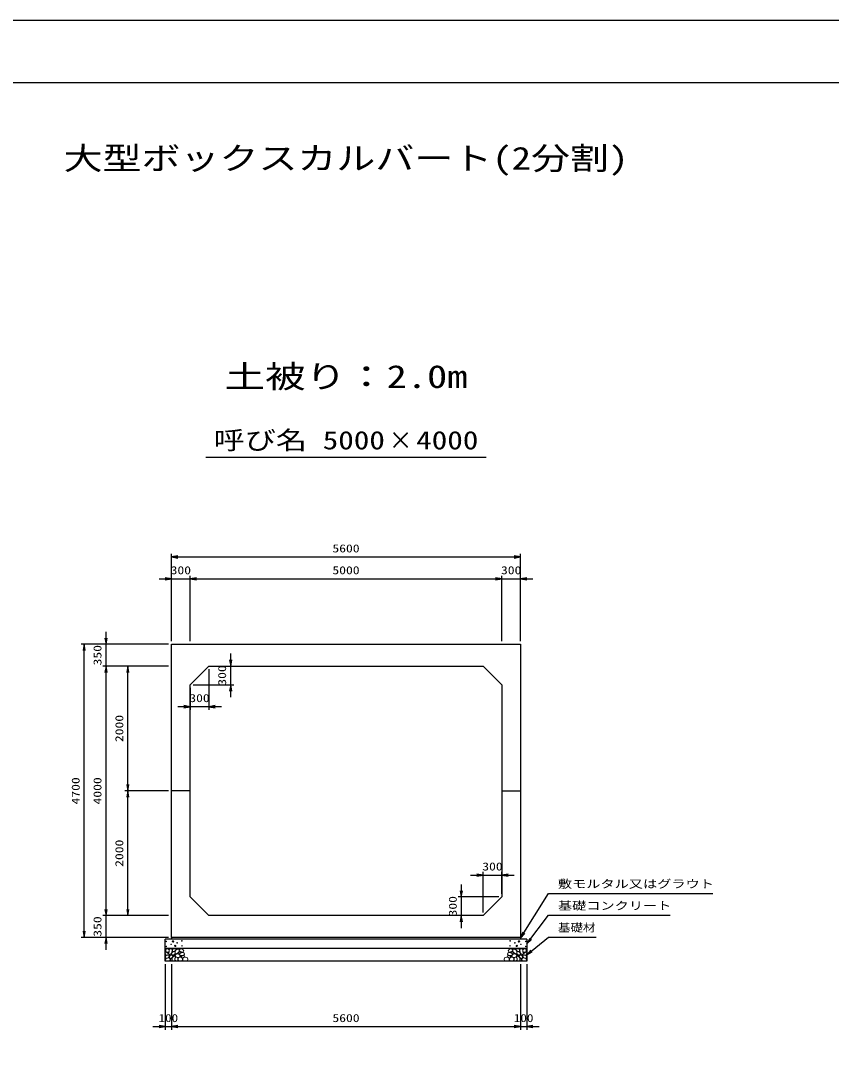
# Model space of a CAD drawing. Units: millimetres at full size. Extents: x 0 to 42050, y 0 to 29700.
# Drawn here: x 15804 to 28812, y 13173 to 29700 of the extents above; entities that cross this region are included whole.
import ezdxf
from ezdxf.enums import TextEntityAlignment as Align

# ---------------------------------------------------------------- set-up
doc = ezdxf.new("R2010")
doc.units = ezdxf.units.MM
for name, color, linetype, lineweight in [('D-DCR-HCHn', 4, 'Continuous', 9), ('D-STR-DIM', 7, 'Continuous', 25), ('D-STR-STRn', 1, 'Continuous', 25), ('D-STR-TXT', 7, 'Continuous', 25), ('D-TTL', 2, 'Continuous', 25), ('D-TTL-TXT', 7, 'Continuous', 25)]:
    doc.layers.add(name, color=color, linetype=linetype, lineweight=lineweight)
doc.styles.add('ＭＳ ゴシック', font='')
doc.styles.get('ＭＳ ゴシック').set_extended_font_data('MS Gothic')

# ---------------------------------------------------------------- blocks, each defined once
blk = doc.blocks.new('open_arrow')
at = {"color": 0, "linetype": 'Continuous', "lineweight": -2}
blk.add_lwpolyline([(7.5, 1.25), (0, 0), (7.5, -1.25)], dxfattribs=at)

msp = doc.modelspace()

# ---------------------------------------------------------------- linework, layer by layer
at = {"layer": 'D-DCR-HCHn'}
for points in [[(18132.281, 14753.808), (18125.346, 14733.005), (18134.592, 14719.136), (18157.707, 14716.824), (18173.488, 14723.599), (18166.952, 14739.939), (18171.575, 14749.185), (18162.33, 14758.431), (18148.461, 14763.053)], [(18176.155, 14677.009), (18193.277, 14702.692), (18191.137, 14709.112), (18167.594, 14715.533), (18146.192, 14713.393), (18131.21, 14700.551), (18129.07, 14685.57), (18131.21, 14670.588), (18148.332, 14666.308)], [(18176.198, 14811.594), (18155.395, 14816.217), (18136.904, 14806.971), (18134.592, 14786.168), (18139.215, 14769.988), (18162.33, 14763.053), (18178.51, 14763.053), (18185.444, 14774.611), (18185.444, 14800.037)], [(18194.69, 14813.906), (18187.756, 14793.102), (18190.067, 14769.988), (18173.887, 14744.562), (18194.69, 14733.005), (18217.805, 14744.562), (18231.673, 14763.053), (18236.296, 14793.102), (18231.673, 14809.283), (18217.805, 14816.217)], [(18199.313, 14733.005), (18187.756, 14723.759), (18192.379, 14716.824), (18208.559, 14716.824), (18215.493, 14719.136), (18220.116, 14728.382), (18213.182, 14735.316)], [(18236.082, 14677.009), (18246.783, 14702.692), (18238.222, 14713.393), (18212.539, 14713.393), (18201.838, 14709.112), (18191.137, 14694.131), (18191.137, 14681.289), (18201.838, 14664.167), (18214.679, 14662.027)], [(18233.985, 14758.431), (18222.427, 14730.693), (18231.673, 14719.136), (18259.411, 14719.136), (18270.968, 14723.759), (18282.525, 14739.939), (18282.525, 14753.808), (18270.968, 14772.299), (18257.099, 14774.611)], [(18268.185, 14700.551), (18278.886, 14709.112), (18274.606, 14715.533), (18259.624, 14715.533), (18253.204, 14713.393), (18248.923, 14704.832), (18255.344, 14698.411)], [(18338.203, 14679.532), (18302.829, 14686.129), (18287.782, 14698.266), (18283.03, 14717.263), (18297.713, 14731.629), (18326.323, 14739.69), (18347.97, 14726.761), (18361.961, 14709.347), (18358.002, 14691.67)], [(18298.447, 14736.214), (18285.689, 14740.569), (18284.425, 14768.678), (18297.512, 14797.359), (18314.448, 14813.536), (18346.403, 14807.032), (18349.133, 14771.913), (18338.816, 14759.876), (18310.739, 14744.301)], [(18329.798, 14745.711), (18331.454, 14739.566), (18337.011, 14735.193), (18349.19, 14733.302), (18360.305, 14739.802), (18370.592, 14749.138), (18379.858, 14757.333), (18379.635, 14763.462), (18373.736, 14768.875), (18359.203, 14770.356), (18346.47, 14764.383), (18337.011, 14755.165), (18332.281, 14750.556)], [(18357.012, 14779.601), (18350.964, 14785.086), (18349.897, 14790.792), (18353.414, 14803.305), (18363.71, 14817.61), (18386.004, 14816.105), (18407.571, 14805.811), (18422.195, 14785.597), (18420.021, 14772.456), (18413.02, 14765.716), (18401.769, 14763.215), (18385.511, 14767.483), (18364.289, 14774.481)], [(18418.372, 14711.832), (18423.688, 14716.874), (18430.476, 14725.68), (18432.145, 14733.275), (18428.144, 14747.685), (18414.088, 14758.67), (18393.907, 14757.89), (18366.698, 14743.001), (18357.086, 14730.757), (18360.152, 14716.784), (18369.778, 14710.04), (18378.599, 14709.145), (18392.363, 14709.524), (18405.808, 14711.002)], [(23631.628, 14711.832), (23626.312, 14716.874), (23619.524, 14725.68), (23617.855, 14733.275), (23621.856, 14747.685), (23635.912, 14758.67), (23656.093, 14757.89), (23683.302, 14743.001), (23692.914, 14730.757), (23689.848, 14716.784), (23680.222, 14710.04), (23671.401, 14709.145), (23657.637, 14709.524), (23644.192, 14711.002)], [(23692.988, 14779.601), (23699.036, 14785.086), (23700.103, 14790.792), (23696.586, 14803.305), (23686.29, 14817.61), (23663.996, 14816.105), (23642.429, 14805.811), (23627.805, 14785.597), (23629.979, 14772.456), (23636.98, 14765.716), (23648.231, 14763.215), (23664.489, 14767.483), (23685.711, 14774.481)], [(23720.202, 14745.711), (23718.546, 14739.566), (23712.989, 14735.193), (23700.81, 14733.302), (23689.695, 14739.802), (23679.408, 14749.138), (23670.142, 14757.333), (23670.365, 14763.462), (23676.264, 14768.875), (23690.797, 14770.356), (23703.53, 14764.383), (23712.989, 14755.165), (23717.719, 14750.556)], [(23711.797, 14679.532), (23747.171, 14686.129), (23762.218, 14698.266), (23766.97, 14717.263), (23752.287, 14731.629), (23723.677, 14739.69), (23702.03, 14726.761), (23688.039, 14709.347), (23691.998, 14691.67)], [(23751.553, 14736.214), (23764.311, 14740.569), (23765.575, 14768.678), (23752.488, 14797.359), (23735.552, 14813.536), (23703.597, 14807.032), (23700.867, 14771.913), (23711.184, 14759.876), (23739.261, 14744.301)], [(23816.015, 14758.431), (23827.573, 14730.693), (23818.327, 14719.136), (23790.589, 14719.136), (23779.032, 14723.759), (23767.475, 14739.939), (23767.475, 14753.808), (23779.032, 14772.299), (23792.901, 14774.611)], [(23781.815, 14700.551), (23771.114, 14709.112), (23775.394, 14715.533), (23790.376, 14715.533), (23796.796, 14713.393), (23801.077, 14704.832), (23794.656, 14698.411)], [(23813.918, 14677.009), (23803.217, 14702.692), (23811.778, 14713.393), (23837.461, 14713.393), (23848.162, 14709.112), (23858.863, 14694.131), (23858.863, 14681.289), (23848.162, 14664.167), (23835.321, 14662.027)], [(23855.31, 14813.906), (23862.244, 14793.102), (23859.933, 14769.988), (23876.113, 14744.562), (23855.31, 14733.005), (23832.195, 14744.562), (23818.327, 14763.053), (23813.704, 14793.102), (23818.327, 14809.283), (23832.195, 14816.217)], [(23850.687, 14733.005), (23862.244, 14723.759), (23857.621, 14716.824), (23841.441, 14716.824), (23834.507, 14719.136), (23829.884, 14728.382), (23836.818, 14735.316)], [(23873.845, 14677.009), (23856.723, 14702.692), (23858.863, 14709.112), (23882.406, 14715.533), (23903.808, 14713.393), (23918.79, 14700.551), (23920.93, 14685.57), (23918.79, 14670.588), (23901.668, 14666.308)], [(23873.802, 14811.594), (23894.605, 14816.217), (23913.096, 14806.971), (23915.408, 14786.168), (23910.785, 14769.988), (23887.67, 14763.053), (23871.49, 14763.053), (23864.556, 14774.611), (23864.556, 14800.037)], [(23917.719, 14753.808), (23924.654, 14733.005), (23915.408, 14719.136), (23892.293, 14716.824), (23876.512, 14723.599), (23883.048, 14739.939), (23878.425, 14749.185), (23887.67, 14758.431), (23901.539, 14763.053)], [(18184.716, 14623.503), (18199.698, 14629.924), (18203.978, 14651.326), (18195.417, 14666.308), (18180.435, 14670.588), (18161.173, 14668.448), (18139.771, 14659.887), (18129.07, 14647.045), (18129.07, 14632.064), (18135.49, 14623.503), (18161.173, 14625.643)], [(18231.801, 14629.924), (18231.801, 14655.606), (18221.1, 14662.027), (18210.399, 14655.606), (18208.259, 14640.625), (18210.399, 14627.783), (18225.381, 14623.503)], [(18272.466, 14625.643), (18278.886, 14644.905), (18276.746, 14666.308), (18291.728, 14689.85), (18272.466, 14700.551), (18251.063, 14689.85), (18238.222, 14672.728), (18233.941, 14644.905), (18238.222, 14629.924), (18251.063, 14623.503)], [(18289.588, 14627.783), (18308.85, 14623.503), (18325.972, 14632.064), (18328.112, 14651.326), (18325.968, 14674.878), (18302.429, 14682.327), (18287.447, 14678.603), (18281.027, 14662.027), (18281.027, 14638.484)], [(18337.352, 14673.637), (18352.306, 14682.556), (18378.44, 14682.292), (18399.93, 14663.525), (18403.643, 14634.899), (18389.853, 14624.245), (18353.098, 14621.871), (18336.731, 14631.633), (18332.172, 14654.06)], [(18374.971, 14685.265), (18379.183, 14688.446), (18382.686, 14693.505), (18382.81, 14700.431), (18378.414, 14706.067), (18370.769, 14707.977), (18364.356, 14706.179), (18362.704, 14700.442), (18361.896, 14694.835), (18362.881, 14687.456), (18368.975, 14684.127)], [(18402.597, 14670.331), (18392.895, 14675.079), (18385.89, 14683.822), (18385.719, 14695.084), (18389.942, 14705.627), (18405.189, 14707.625), (18420.054, 14708.018), (18434.481, 14702.512), (18436.849, 14693.273), (18424.54, 14682.195), (18409.555, 14673.15)], [(18434.972, 14622.493), (18419.837, 14624.274), (18409.866, 14629.787), (18405.835, 14642.722), (18405.945, 14654.963), (18415.172, 14671.678), (18433.242, 14682.822), (18460.731, 14678.403), (18482.453, 14670.334), (18487.643, 14646.125), (18483.03, 14628.257), (18461.884, 14622.877)], [(23615.028, 14622.493), (23630.163, 14624.274), (23640.134, 14629.787), (23644.165, 14642.722), (23644.055, 14654.963), (23634.828, 14671.678), (23616.758, 14682.822), (23589.269, 14678.403), (23567.547, 14670.334), (23562.357, 14646.125), (23566.97, 14628.257), (23588.116, 14622.877)], [(23647.403, 14670.331), (23657.105, 14675.079), (23664.11, 14683.822), (23664.281, 14695.084), (23660.058, 14705.627), (23644.811, 14707.625), (23629.946, 14708.018), (23615.519, 14702.512), (23613.151, 14693.273), (23625.46, 14682.195), (23640.445, 14673.15)], [(23712.648, 14673.637), (23697.694, 14682.556), (23671.56, 14682.292), (23650.07, 14663.525), (23646.357, 14634.899), (23660.147, 14624.245), (23696.902, 14621.871), (23713.269, 14631.633), (23717.828, 14654.06)], [(23675.029, 14685.265), (23670.817, 14688.446), (23667.314, 14693.505), (23667.19, 14700.431), (23671.586, 14706.067), (23679.231, 14707.977), (23685.644, 14706.179), (23687.296, 14700.442), (23688.104, 14694.835), (23687.119, 14687.456), (23681.025, 14684.127)], [(23760.412, 14627.783), (23741.15, 14623.503), (23724.028, 14632.064), (23721.888, 14651.326), (23724.032, 14674.878), (23747.571, 14682.327), (23762.553, 14678.603), (23768.973, 14662.027), (23768.973, 14638.484)], [(23777.534, 14625.643), (23771.114, 14644.905), (23773.254, 14666.308), (23758.272, 14689.85), (23777.534, 14700.551), (23798.937, 14689.85), (23811.778, 14672.728), (23816.059, 14644.905), (23811.778, 14629.924), (23798.937, 14623.503)], [(23818.199, 14629.924), (23818.199, 14655.606), (23828.9, 14662.027), (23839.601, 14655.606), (23841.741, 14640.625), (23839.601, 14627.783), (23824.619, 14623.503)], [(23865.284, 14623.503), (23850.302, 14629.924), (23846.022, 14651.326), (23854.583, 14666.308), (23869.565, 14670.588), (23888.827, 14668.448), (23910.229, 14659.887), (23920.93, 14647.045), (23920.93, 14632.064), (23914.51, 14623.503), (23888.827, 14625.643)]]:
    msp.add_lwpolyline(points, close=True, dxfattribs=at)
for points in [[(18268.432, 14818.547), (18251.093, 14816.446), (18239.258, 14808.701), (18239.626, 14789.819), (18245.514, 14776.087), (18260.025, 14776.185), (18280.107, 14779.153), (18289.799, 14793.689), (18299.082, 14803.492), (18301.884, 14814.345), (18289.099, 14818.547), (18268.082, 14818.547)], [(23781.568, 14818.547), (23798.907, 14816.446), (23810.742, 14808.701), (23810.374, 14789.819), (23804.486, 14776.087), (23789.975, 14776.185), (23769.893, 14779.153), (23760.201, 14793.689), (23750.918, 14803.492), (23748.116, 14814.345), (23760.901, 14818.547), (23781.918, 14818.547)]]:
    msp.add_lwpolyline(points, dxfattribs=at)
for centre, radius in [((18141.091, 14936.145), 4.5), ((18218.437, 14888.641), 4.5), ((18250.004, 14936.145), 11.25), ((18284.996, 14864.955), 11.25), ((18316.563, 14912.459), 4.5), ((18392.197, 14945.221), 4.5), ((23657.803, 14945.221), 4.5), ((23733.437, 14912.459), 4.5), ((23765.004, 14864.955), 11.25), ((23799.996, 14936.145), 11.25), ((23831.563, 14888.641), 4.5), ((23908.909, 14936.145), 4.5), ((18142.803, 14855.879), 4.5), ((18393.909, 14864.955), 4.5), ((23656.091, 14864.955), 4.5), ((23907.197, 14855.879), 4.5)]:
    msp.add_circle(centre, radius, dxfattribs=at)
at = {"layer": 'D-STR-DIM'}
for p, q in [((18225, 19750), (18225, 21150)), ((18225, 21100), (23825, 21100)), ((23825, 19750), (23825, 21150)), ((18025, 20750), (18725, 20750)), ((18225, 19750), (18225, 20800)), ((18525, 19750), (18525, 20800)), ((18525, 19750), (18525, 20800)), ((18525, 20750), (23525, 20750)), ((23325, 20750), (24025, 20750)), ((23525, 19750), (23525, 20800)), ((23525, 19750), (23525, 20800)), ((23825, 19750), (23825, 20800)), ((17175, 19150), (17175, 19900)), ((18175, 19700), (16775, 19700)), ((16825, 15000), (16825, 19700)), ((18175, 19700), (17125, 19700)), ((19175, 18850), (19175, 19550)), ((18175, 19350), (17125, 19350)), ((18175, 19350), (17125, 19350)), ((17175, 15350), (17175, 19350)), ((18175, 19350), (17475, 19350)), ((17525, 17350), (17525, 19350)), ((18875, 19350), (19225, 19350)), ((18825, 19300), (18825, 18650)), ((18575, 19050), (19225, 19050)), ((18525, 19000), (18525, 18650)), ((19025, 18700), (18325, 18700)), ((18175, 17350), (17475, 17350)), ((18175, 17350), (17475, 17350)), ((17525, 15350), (17525, 17350)), ((23225, 15400), (23225, 16050)), ((23525, 15700), (23525, 16050)), ((23025, 16000), (23725, 16000)), ((22875, 15850), (22875, 15150)), ((17175, 14800), (17175, 15550)), ((23475, 15650), (22825, 15650)), ((18175, 15350), (17125, 15350)), ((18175, 15350), (17125, 15350)), ((18175, 15350), (17475, 15350)), ((23175, 15350), (22825, 15350)), ((18175, 15000), (16775, 15000)), ((18175, 15000), (17125, 15000)), ((18125, 14570), (18125, 13520)), ((18225, 14570), (18225, 13520)), ((18225, 14570), (18225, 13520)), ((23825, 14570), (23825, 13520)), ((23825, 14570), (23825, 13520)), ((23925, 14570), (23925, 13520)), ((17925, 13570), (18425, 13570)), ((18225, 13570), (23825, 13570)), ((23625, 13570), (24125, 13570))]:
    msp.add_line(p, q, dxfattribs=at)
at = {"layer": 'D-STR-STRn'}
for p, q in [((18225, 19700), (23825, 19700)), ((18225, 15000), (18225, 19700)), ((23825, 19700), (23825, 15000)), ((18525, 19050), (18825, 19350)), ((18825, 19350), (23225, 19350)), ((23225, 19350), (23525, 19050)), ((18525, 15650), (18525, 19050)), ((23525, 19050), (23525, 15650)), ((18525, 17350), (18225, 17350)), ((23525, 17350), (23825, 17350)), ((18825, 15350), (18525, 15650)), ((23525, 15650), (23225, 15350)), ((23225, 15350), (18825, 15350)), ((23925, 14970), (18125, 14970)), ((18125, 14620), (18125, 14970)), ((23825, 15000), (18225, 15000)), ((18225, 15000), (18225, 14970)), ((23825, 15000), (23825, 14970)), ((23925, 14970), (23925, 14620)), ((23925, 14820), (18125, 14820)), ((23925, 14620), (18125, 14620))]:
    msp.add_line(p, q, dxfattribs=at)
at = {"layer": 'D-STR-TXT'}
for points in [[(23825, 14990), (24275, 15705), (24375, 15705), (26908.756, 15705)], [(23925, 14895), (24275, 15355), (24375, 15355), (26226.523, 15355)], [(23925, 14720), (24275, 15005), (24375, 15005), (25039.721, 15005)]]:
    msp.add_lwpolyline(points, dxfattribs=at)
at = {"layer": 'D-TTL'}
for points in [[(0, 0), (42050, 0), (42050, 29700), (0, 29700)], [(1000, 1000), (41050, 1000), (41050, 28700), (1000, 28700)]]:
    msp.add_lwpolyline(points, close=True, dxfattribs=at)
at = {"layer": 'D-TTL-TXT'}
msp.add_line((18775, 22700), (23275, 22700), dxfattribs=at)

# ---------------------------------------------------------------- block references
at = {"layer": 'D-STR-DIM', "xscale": 13.3, "yscale": 13.3}
for p in [(18225, 21100), (18525, 20750), (18525, 20750), (23825, 20750), (18825, 18700), (23525, 16000), (18225, 13570), (18225, 13570), (23925, 13570)]:
    msp.add_blockref('open_arrow', p, dxfattribs=at)
for p, rotation in [((23825, 21100), 180), ((18225, 20750), 180), ((23525, 20750), 180), ((23525, 20750), 180), ((16825, 19700), 270), ((17175, 19700), 90), ((17175, 19350), 270), ((17175, 19350), 270), ((17525, 19350), 270), ((19175, 19350), 90), ((19175, 19050), 270), ((18525, 18700), 180), ((17525, 17350), 90), ((17525, 17350), 270), ((23225, 16000), 180), ((22875, 15650), 90), ((17175, 15350), 90), ((17175, 15350), 90), ((17525, 15350), 90), ((22875, 15350), 270), ((16825, 15000), 90), ((17175, 15000), 270), ((18125, 13570), 180), ((23825, 13570), 180), ((23825, 13570), 180)]:
    msp.add_blockref('open_arrow', p, dxfattribs=dict(at, rotation=rotation))
at = {"layer": 'D-STR-TXT', "xscale": 13.3, "yscale": 13.3}
for p, rotation in [((23825, 14990), 57.8), ((23925, 14895), 52.7), ((23925, 14720), 39.2)]:
    msp.add_blockref('open_arrow', p, dxfattribs=dict(at, rotation=rotation))

# ---------------------------------------------------------------- texts
at = {"layer": 'D-STR-DIM', "style": 'ＭＳ ゴシック'}
for s, width, p in [('5600', 1.25, (21025, 21237.5)), ('300', 1.25, (18375, 20887.5)), ('5000', 1.25, (21025, 20887.5)), ('300', 1.25, (23675, 20887.5)), ('300', 1.25, (18675, 18837.5)), ('300', 1.25, (23375, 16137.5)), ('100', 1.2, (18175, 13707.5)), ('5600', 1.25, (21025, 13707.5)), ('100', 1.2, (23875, 13707.5))]:
    msp.add_text(s, height=128.3, dxfattribs=dict(at, width=width)).set_placement(p, align=Align.MIDDLE_CENTER)
at = {"layer": 'D-STR-DIM', "style": 'ＭＳ ゴシック', "width": 1.25}
for s, p in [('350', (17037.5, 19525)), ('300', (19037.5, 19200)), ('2000', (17387.5, 18350)), ('4700', (16687.5, 17350)), ('4000', (17037.5, 17350)), ('2000', (17387.5, 16350)), ('300', (22737.5, 15500)), ('350', (17037.5, 15175))]:
    msp.add_text(s, height=128.3, rotation=90, dxfattribs=at).set_placement(p, align=Align.MIDDLE_CENTER)
at = {"layer": 'D-STR-TXT', "style": 'ＭＳ ゴシック'}
for s, width, p in [('敷モルタル又はグラウト', 1.3, (24425, 15755)), ('基礎コンクリート', 1.3, (24425, 15405)), ('基礎材', 1.15, (24425, 15055))]:
    msp.add_text(s, height=128.3, dxfattribs=dict(at, width=width)).set_placement(p, align=Align.BOTTOM_LEFT)
at = {"layer": 'D-TTL-TXT', "style": 'ＭＳ ゴシック'}
for s, height, width, p in [('大型ボックスカルバート(2分割)', 366.6, 1.25, (21025, 27200)), ('土被り：2.0m', 366.6, 1.3, (21025, 23700)), ('呼び名', 293.3, 1.25, (19650, 22737.5)), ('5000', 293.3, 1.25, (21150, 22737.5)), ('×', 293.3, 0.95, (21900, 22737.5)), ('4000', 293.3, 1.25, (22650, 22737.5))]:
    msp.add_text(s, height=height, dxfattribs=dict(at, width=width)).set_placement(p, align=Align.BOTTOM_CENTER)

doc.saveas('drawing.dxf')
